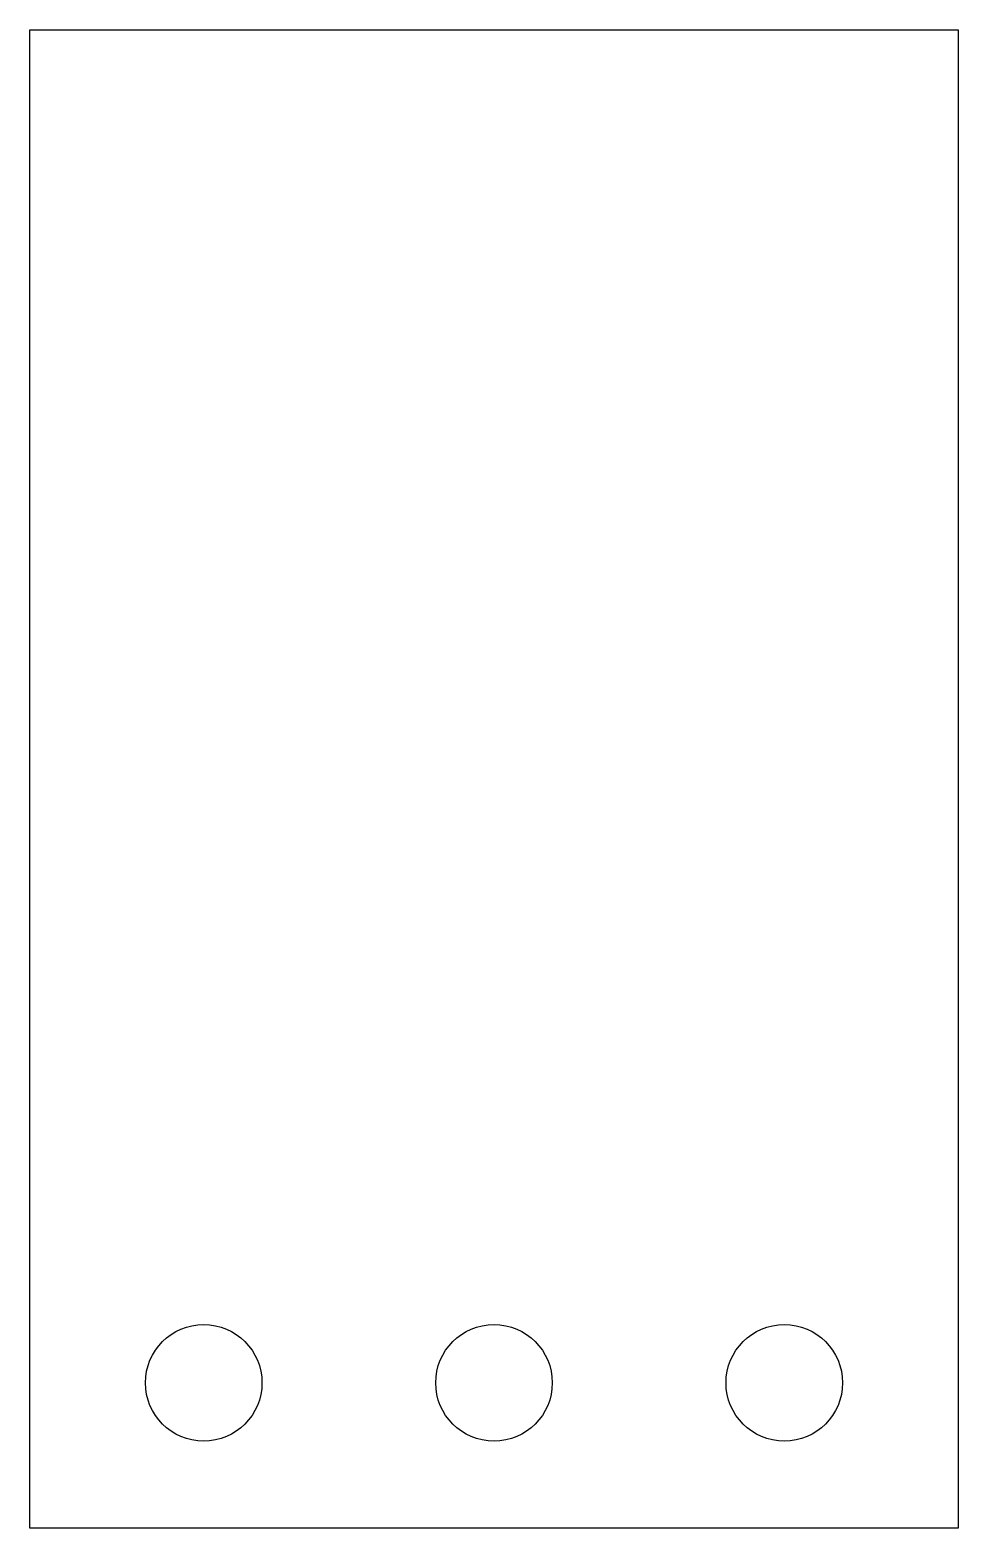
# Model space of a CAD drawing. Header units: millimetres. Extents: x 0 to 8.1, y 0 to 13.1.
import ezdxf

# ---------------------------------------------------------------- set-up
doc = ezdxf.new("R2010")
doc.units = ezdxf.units.MM
doc.layers.get('0').update_dxf_attribs({"linetype": 'CONTINUOUS'})

msp = doc.modelspace()

# ---------------------------------------------------------------- linework, layer by layer
msp.add_lwpolyline([(8.12, 0), (0, 0), (0, 13.1), (8.12, 13.1)], close=True)
for centre in [(1.52, 1.27), (4.06, 1.27), (6.6, 1.27)]:
    msp.add_circle(centre, 0.51)

doc.saveas('drawing.dxf')
